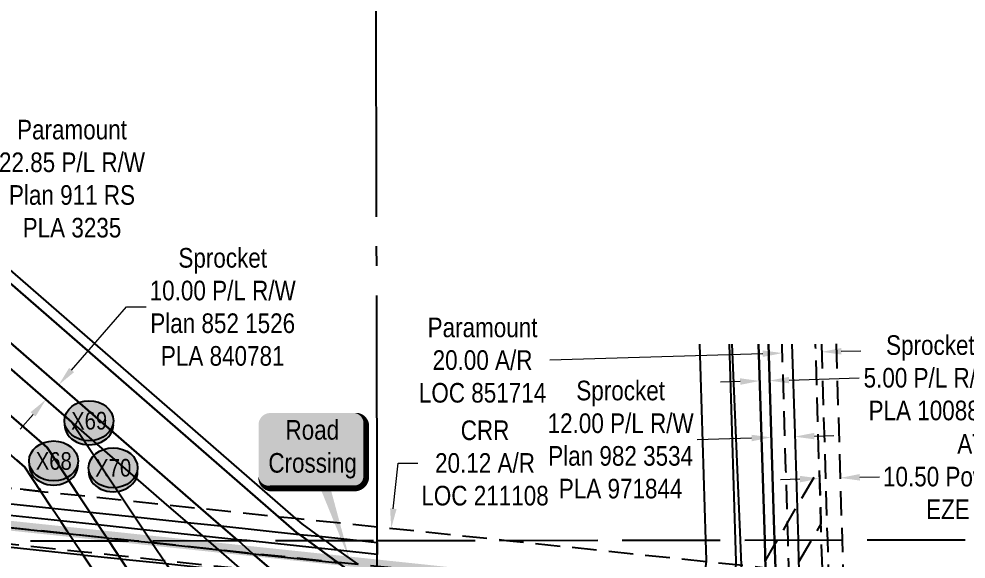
# Model space of a CAD drawing. Extents: x 500622 to 512229, y 6022177 to 6028063.
# Drawn here: x 507037.1 to 507520.2, y 6024734 to 6025009.4 of the extents above; entities that cross this region are included whole.
import ezdxf
from ezdxf.enums import TextEntityAlignment as Align

# ---------------------------------------------------------------- set-up
doc = ezdxf.new("R2010")
doc.units = 0
doc.header["$LTSCALE"] = 5
doc.header["$PDMODE"] = 3
doc.header["$PDSIZE"] = 30
for name, pattern in [('foc-ACCESSROAD', [3.75, 2.5, -1.25]), ('foc-FLOWLINE', [3.75, 2.5, -1.25]), ('foc-QUARTERLINE', [33, 25, -3, 2, -3]), ('foc-UNSURVEYED', [12.5, 10, -2.5])]:
    doc.linetypes.add(name, pattern=pattern)
doc.layers.get('Defpoints').update_dxf_attribs({"color": 9})
for name, color, linetype in [('CG-NOTES', 7, 'Continuous'), ('F-AR', 190, 'foc-ACCESSROAD'), ('F-EZE', 190, 'foc-FLOWLINE'), ('F-RW', 190, 'Continuous'), ('L-QSEC', 8, 'foc-QUARTERLINE'), ('L-USEC', 7, 'foc-UNSURVEYED'), ('P-CROSSINGS', 250, 'Continuous')]:
    doc.layers.add(name, color=color, linetype=linetype)
for name, color, linetype, lineweight in [('F-AR-T', 190, 'Continuous', 9), ('F-EZE-T', 190, 'Continuous', 9), ('F-RW-T', 190, 'Continuous', 9), ('F-WS-T', 190, 'Continuous', 9)]:
    doc.layers.add(name, color=color, linetype=linetype, lineweight=lineweight)
doc.layers.add('P-PROPOSED-WL2', color=7, linetype='Continuous', true_color=0x05c1ff)
doc.styles.add('80', font='ARIALN.TTF', dxfattribs={"height": 10})
doc.styles.add('80CG', font='ARIALN.TTF', dxfattribs={"height": 10})
doc.styles.add('Crossing', font='ARIALN.TTF', dxfattribs={"height": 10})
doc.dimstyles.new('Compass 5 000', dxfattribs={"dimscale": 5, "dimtxt": 9, "dimasz": 2, "dimexe": 0.2, "dimexo": 0.0625, "dimgap": 0.5, "dimtad": 0, "dimtih": 1, "dimtoh": 1, "dimzin": 0, "dimdsep": 46, "dimtxsty": '80CG', "dimcen": 0.1, "dimse1": 1, "dimse2": 1, "dimclrd": 256, "dimclrt": 256, "dimaunit": 1, "dimadec": 4, "dimazin": 0, "dimtfac": 0.06, "dimtofl": 0, "dimtmove": 0, "dimatfit": 1, "dimfxl": 0.2, "dimtolj": 1, "dimtzin": 0, "dimlwd": -1, "dimarcsym": 0})

# ---------------------------------------------------------------- blocks, each defined once
blk = doc.blocks.new('*D968')
at = {"layer": 'Defpoints', "color": 0, "transparency": 16777216}
for p in [(506897.19, 6024992.73), (506882.1, 6024975.4), (506996.06, 6024906.63)]:
    blk.add_point(p, dxfattribs=at)
at = {"layer": 'F-RW-T', "transparency": 16777216}
for p, q in [((507002.63, 6024914.17), (507014.62, 6024927.94)), ((507014.62, 6024927.94), (507024.62, 6024927.94)), ((506974.41, 6024881.76), (506967.84, 6024874.22))]:
    blk.add_line(p, q, dxfattribs=at)
for points in [[(507001.37, 6024915.27), (507003.89, 6024913.08), (506996.06, 6024906.63)], [(506973.15, 6024882.86), (506975.67, 6024880.67), (506980.98, 6024889.31)]]:
    blk.add_solid(points, dxfattribs=at)
at = {"layer": 'F-RW-T', "transparency": 16777216, "insert": (507064.16, 6024927.94), "char_height": 10, "attachment_point": 5, "style": '80CG'}
blk.add_mtext('\\A1;Paramount\\P22.85 P/L R/W\\PPlan 911 RS\\PPLA 3235', dxfattribs=at)
blk = doc.blocks.new('*D1024')
at = {"layer": 'Defpoints', "color": 0, "transparency": 16777216}
for p in [(507420.8, 6024796.05), (507421.03, 6024788.65), (507433.04, 6024789.02)]:
    blk.add_point(p, dxfattribs=at)
at = {"layer": 'F-RW-T', "transparency": 16777216}
for p, q in [((507442.81, 6024796.72), (507452.81, 6024797.03)), ((507410.81, 6024795.74), (507383.08, 6024794.89))]:
    blk.add_line(p, q, dxfattribs=at)
for points in [[(507410.76, 6024797.4), (507410.86, 6024794.07), (507420.8, 6024796.05)], [(507442.76, 6024798.39), (507442.86, 6024795.06), (507432.82, 6024796.42)]]:
    blk.add_solid(points, dxfattribs=at)
at = {"layer": 'F-RW-T', "transparency": 16777216, "insert": (507344, 6024794.89), "char_height": 10, "attachment_point": 5, "style": '80CG'}
blk.add_mtext('\\A1;Sprocket\\P12.00 P/L R/W\\PPlan 982 3534\\PPLA 971844', dxfattribs=at)
blk = doc.blocks.new('*D1026')
at = {"layer": 'Defpoints', "color": 0, "transparency": 16777216}
for p in [(507419.91, 6024824.98), (507415.48, 6024807.89), (507420.44, 6024808.04)]:
    blk.add_point(p, dxfattribs=at)
at = {"layer": 'F-RW-T', "transparency": 16777216}
for p, q in [((507429.91, 6024825.29), (507465.7, 6024826.39)), ((507404.97, 6024824.52), (507394.97, 6024824.21))]:
    blk.add_line(p, q, dxfattribs=at)
for points in [[(507404.91, 6024826.19), (507405.02, 6024822.86), (507414.96, 6024824.83)], [(507429.86, 6024826.95), (507429.96, 6024823.62), (507419.91, 6024824.98)]]:
    blk.add_solid(points, dxfattribs=at)
at = {"layer": 'F-RW-T', "transparency": 16777216, "insert": (507501.98, 6024826.39), "char_height": 10, "attachment_point": 5, "style": '80CG'}
blk.add_mtext('\\A1;Sprocket\\P5.00 P/L R/W\\PPLA 100883', dxfattribs=at)
blk = doc.blocks.new('*D1028')
at = {"layer": 'Defpoints', "color": 0, "transparency": 16777216}
for p in [(507227, 6024749.75), (507244.56, 6024747.9), (507242.45, 6024727.89)]:
    blk.add_point(p, dxfattribs=at)
at = {"layer": 'F-AR-T', "transparency": 16777216}
for p, q in [((507228.05, 6024759.7), (507230.51, 6024782.96)), ((507230.51, 6024782.96), (507240.51, 6024782.96)), ((507223.84, 6024719.8), (507222.79, 6024709.85))]:
    blk.add_line(p, q, dxfattribs=at)
for points in [[(507226.39, 6024759.87), (507229.71, 6024759.52), (507227, 6024749.75)], [(507222.18, 6024719.97), (507225.5, 6024719.62), (507224.89, 6024729.74)]]:
    blk.add_solid(points, dxfattribs=at)
at = {"layer": 'F-AR-T', "transparency": 16777216, "insert": (507274.82, 6024782.96), "char_height": 10, "attachment_point": 5, "style": '80CG'}
blk.add_mtext('\\A1;CRR\\P20.12 A/R\\PLOC 211108', dxfattribs=at)
blk = doc.blocks.new('*D1034')
at = {"layer": 'Defpoints', "color": 0, "transparency": 16777216}
for p in [(507455.97, 6024775.41), (507445.7, 6024766.9), (507456.22, 6024767.22)]:
    blk.add_point(p, dxfattribs=at)
at = {"layer": 'F-EZE-T', "transparency": 16777216}
for p, q in [((507435.46, 6024774.79), (507425.47, 6024774.49)), ((507465.97, 6024775.71), (507475.96, 6024776.01))]:
    blk.add_line(p, q, dxfattribs=at)
for points in [[(507435.41, 6024776.46), (507435.51, 6024773.12), (507445.46, 6024775.09)], [(507465.92, 6024777.38), (507466.02, 6024774.04), (507455.97, 6024775.41)]]:
    blk.add_solid(points, dxfattribs=at)
at = {"layer": 'F-EZE-T', "transparency": 16777216, "insert": (507531.6, 6024776.01), "char_height": 10, "attachment_point": 5, "style": '80CG', "bg_fill": 3, "box_fill_scale": 1.1, "bg_fill_color": 256, "bg_fill_true_color": 13158600, "bg_fill_transparency": 0}
blk.add_mtext('\\A1;ATCO\\P10.50 Powerline R/W\\PEZE 890428', dxfattribs=at)
blk = doc.blocks.new('*D1039')
at = {"layer": 'Defpoints', "color": 0, "transparency": 16777216}
for p in [(507057.4, 6024822.86), (507110.01, 6024777.08), (507103.48, 6024769.58)]:
    blk.add_point(p, dxfattribs=at)
at = {"layer": 'F-RW-T', "transparency": 16777216}
for p, q in [((507063.97, 6024830.4), (507091.94, 6024862.55)), ((507091.94, 6024862.55), (507101.94, 6024862.55)), ((507044.31, 6024807.81), (507037.74, 6024800.27))]:
    blk.add_line(p, q, dxfattribs=at)
for points in [[(507062.71, 6024831.5), (507065.22, 6024829.31), (507057.4, 6024822.86)], [(507043.05, 6024808.91), (507045.57, 6024806.72), (507050.87, 6024815.36)]]:
    blk.add_solid(points, dxfattribs=at)
at = {"layer": 'F-RW-T', "transparency": 16777216, "insert": (507141.03, 6024862.55), "char_height": 10, "attachment_point": 5, "style": '80CG'}
blk.add_mtext('\\A1;Sprocket\\P10.00 P/L R/W\\PPlan 852 1526\\PPLA 840781', dxfattribs=at)
blk = doc.blocks.new('*U1159')
h = blk.add_hatch(color=59)
edge = h.paths.add_edge_path()
edge.add_line((-21.5, -20), (21.5, -20))
edge.add_arc((21.5, -14), 6, 270, 360)
edge.add_line((27.5, -14), (27.5, 12.5))
edge.add_arc((21.5, 12.5), 6, 0, 90)
edge.add_line((21.5, 18.5), (-21.5, 18.5))
edge.add_arc((-21.5, 12.5), 6, 90, 180)
edge.add_line((-27.5, 12.5), (-27.5, -14))
edge.add_arc((-21.5, -14), 6, 180, 270)
at = {"color": 1, "flags": 128}
blk.add_lwpolyline([(-21.5, -20, 3, 3, 0), (21.5, -20, 3, 3, 0.414214), (27.5, -14, 3, 3, 0), (27.5, 12.5, 3, 0, 0.414214), (21.5, 18.5, 0, 0, 0), (-21.5, 18.5, 0, 0, 0.414214), (-27.5, 12.5, 0, 0, 0), (-27.5, -14, 0, 3, 0.414214)], format="xyseb", close=True, dxfattribs=at)
blk.add_lwpolyline([(19.38, -57.45, 0, 7.5, 0), (0, 0, 0, 0, 0)], format="xyseb", dxfattribs=at)
at = {"color": 1, "style": '80'}
blk.add_attdef('ENTER_TEXT_001', (-35.99, -5), '', height=10, dxfattribs=at)
blk = doc.blocks.new('xing2')
h = blk.add_hatch(color=50)
h.dxf.hatch_style = 1
edge = h.paths.add_edge_path()
edge.add_ellipse((0, 0), major_axis=(-12.5, 0), ratio=0.816297, start_angle=0, end_angle=360)
h = blk.add_hatch(color=250)
h.dxf.hatch_style = 1
edge = h.paths.add_edge_path()
edge.add_ellipse((0, -2.05), major_axis=(-12.5, 0), ratio=0.816297, start_angle=0, end_angle=180)
edge.add_line((12.5, -2.05), (12.5, 0))
edge.add_ellipse((0, 0), major_axis=(-12.5, 0), ratio=0.816297, start_angle=0, end_angle=180, ccw=False)
edge.add_line((-12.5, 0), (-12.5, -2.05))
at = {"color": 250}
blk.add_ellipse((0, 0), major_axis=(-12.5, 0), ratio=0.816297, dxfattribs=at)
blk.add_ellipse((0, -2.05), major_axis=(-12.5, 0), ratio=0.816297, start_param=0, end_param=3.141593, dxfattribs=at)
at = {"color": 250, "style": 'Crossing'}
blk.add_attdef('CROSSING', text='', height=9, dxfattribs=at).set_placement((0.09, 0.02), align=Align.MIDDLE_CENTER)
at = {"color": 250, "style": 'Crossing', "flags": 1}
for tag, p in [('OWNER', (0.09, -12.49)), ('DESCRIPTION', (0.09, -25.77)), ('LOCATION', (0.09, -39.3)), ('DWG_REF', (0.09, -52.84))]:
    blk.add_attdef(tag, text='', height=9, dxfattribs=at).set_placement(p, align=Align.MIDDLE_CENTER)
blk = doc.blocks.new('*D1316')
at = {"layer": 'Defpoints', "color": 0, "transparency": 16777216}
for p in [(507426.47, 6024839.05), (507426.63, 6024833.91), (507446.68, 6024834.53)]:
    blk.add_point(p, dxfattribs=at)
at = {"layer": 'F-WS-T', "transparency": 16777216}
for p, q in [((507416.48, 6024838.74), (507307.85, 6024835.41)), ((507456.52, 6024839.97), (507466.52, 6024840.28))]:
    blk.add_line(p, q, dxfattribs=at)
for points in [[(507416.43, 6024840.41), (507416.53, 6024837.08), (507426.47, 6024839.05)], [(507456.47, 6024841.64), (507456.57, 6024838.31), (507446.53, 6024839.67)]]:
    blk.add_solid(points, dxfattribs=at)
at = {"layer": 'F-WS-T', "transparency": 16777216, "insert": (507273.56, 6024835.41), "char_height": 10, "attachment_point": 5, "style": '80CG'}
blk.add_mtext('\\A1;Paramount\\P20.00 A/R\\PLOC 851714', dxfattribs=at)

msp = doc.modelspace()

# ---------------------------------------------------------------- linework, layer by layer
at = {"layer": 'F-AR', "flags": 128}
for points in [[(504251.495, 6025993.611), (504603.403, 6025629.214), (504690.717, 6025545.058), (504773.32, 6025465.448), (504803.51, 6025436.351), (504932.392, 6025312.134), (505051.91, 6025196.737), (505067.723, 6025181.441), (505073.384, 6025175.96), (505073.792, 6025175.566), (505075.263, 6025174.145), (505078.782, 6025170.747), (505273.201, 6024982.97), (505290.82, 6024965.954), (505302.562, 6024954.614), (505370.179, 6024947.192), (505380.113, 6024946.102), (505595.791, 6024922.436), (505726.848, 6024908.055), (506051.746, 6024873.772), (506074.469, 6024871.374), (506084.412, 6024870.325), (506099.346, 6024868.749), (506166.617, 6024861.649), (506197.108, 6024858.432), (506397.712, 6024837.264), (506427.875, 6024834.081), (507032.806, 6024770.239), (507048.347, 6024768.542), (507067.558, 6024766.57), (507090.453, 6024764.155), (507112.618, 6024761.753), (507129.922, 6024759.856), (507169.525, 6024755.663), (507178.205, 6024754.842), (507219.769, 6024750.516), (507285.703, 6024743.556), (507387.791, 6024732.786), (507402.851, 6024731.196), (507416.299, 6024729.777), (507417.91, 6024729.608), (507422.897, 6024729.083), (507429.871, 6024728.346), (507431.338, 6024728.191), (507434.912, 6024727.814), (507446.941, 6024726.546), (507449.949, 6024726.235), (507450.825, 6024705.898), (507435.739, 6024707.49), (507430.713, 6024708.019), (507426.581, 6024708.456), (507423.673, 6024708.764), (507418.678, 6024709.29), (507411.541, 6024710.042), (507403.551, 6024710.886), (507401.799, 6024711.07), (507386.888, 6024712.644), (507219.8, 6024730.277), (507210.07, 6024731.28), (507199.996, 6024732.276), (507156.386, 6024736.847), (507139.095, 6024738.749), (507106.13, 6024742.271), (507104.934, 6024742.398), (507095.889, 6024743.355), (507082.71, 6024744.743), (507081.935, 6024744.825), (507063.202, 6024746.8), (507062.63, 6024746.86), (506656.919, 6024789.668), (506626.574, 6024792.868), (506427.904, 6024813.842), (506397.74, 6024817.025), (506097.235, 6024848.735), (506082.326, 6024850.308), (506072.337, 6024851.362), (506069.609, 6024851.65), (506052.334, 6024853.474), (506049.619, 6024853.762), (505796.286, 6024880.49), (505724.694, 6024888.046), (505595.817, 6024902.189), (505395.347, 6024924.186), (505377.902, 6024926.1), (505367.968, 6024927.19), (505293.529, 6024935.36), (505279.276, 6024949.126), (505258.139, 6024969.541), (505240.52, 6024986.557), (505157.7, 6025066.55), (505143.207, 6025080.548), (504908.937, 6025306.818), (504803.539, 6025408.392), (504773.35, 6025437.487), (504737.941, 6025471.611), (504723.447, 6025485.579), (504661.759, 6025545.028), (504589.183, 6025614.976), (504239.993, 6025976.527), (504235.87, 6025976.477), (503970.903, 6025971.592), (503965.562, 6025971.495), (503961.463, 6025971.427), (503957.66, 6025971.35), (503954.123, 6025971.285), (503933.727, 6025970.911), (503939.681, 6025980.532), (503940.276, 6025981.494), (503942.405, 6025984.933), (503945.718, 6025990.356), (503946.23, 6025991.112), (503957.205, 6025991.311), (503967.794, 6025991.503), (503970.884, 6025991.559), (504248.614, 6025996.595), (504251.495, 6025993.611)], [(506668.107, 6025104.633), (507040.134, 6024780.89), (507048.346, 6024768.516), (507032.806, 6024770.244), (507031.037, 6024772.921), (506637.618, 6025115.275), (506645.487, 6025124.315), (506663.671, 6025108.493), (506668.107, 6025104.633)]]:
    msp.add_lwpolyline(points, close=True, dxfattribs=at)
msp.add_lwpolyline([(507446.408, 6024843.678), (507449.422, 6024743.719), (507449.949, 6024726.24), (507446.941, 6024726.545), (507434.912, 6024727.814), (507431.338, 6024728.191), (507429.871, 6024728.346), (507429.4, 6024743.699), (507428.299, 6024779.559), (507426.331, 6024843.657)], dxfattribs=at)
at = {"layer": 'F-EZE', "flags": 128}
msp.add_lwpolyline([(503178.508, 6026726.636), (503253.993, 6026652.668), (503256.321, 6026654.793), (503260.368, 6026650.361), (503258.163, 6026648.348), (503262.592, 6026642.72), (503308.388, 6026587.238), (503311.073, 6026584.476), (503334.711, 6026560.158), (503366.2, 6026527.765), (503366.874, 6026527.072), (503391.835, 6026514.367), (503417.101, 6026501.508), (503426.869, 6026497.307), (503432.572, 6026494.686), (503433.002, 6026495.408), (503434.256, 6026497.313), (503436.426, 6026500.608), (503439.135, 6026504.722), (503443.145, 6026510.812), (503443.866, 6026511.872), (503446.838, 6026516.422), (503451.851, 6026513.121), (503450.33, 6026510.811), (503448.148, 6026507.497), (503446.321, 6026504.721), (503441.445, 6026497.316), (503440.756, 6026496.269), (503438.224, 6026492.424), (503441.986, 6026490.806), (503552.242, 6026378.243), (503581.756, 6026348.113), (503677.055, 6026250.828), (503934.077, 6025988.455), (503941.244, 6025986.096), (503942.803, 6025985.581), (503956.065, 6025981.088), (503957.056, 6025980.891), (503966.272, 6025977.857), (503970.898, 6025976.335), (503976.888, 6025974.363), (504231.225, 6025981.286), (504239.354, 6025981.508), (504243.548, 6025981.622), (504244.005, 6025981.635), (504260.85, 6025963.706), (504415.54, 6025799.074), (504514.391, 6025693.879), (504555.616, 6025654.046), (504668.439, 6025545.035), (504773.343, 6025443.68), (504803.533, 6025414.511), (505056.584, 6025170.01), (505064.131, 6025162.718), (505121.189, 6025107.593), (505120.386, 6025106.761), (505118.3, 6025104.603), (505116.215, 6025102.445), (505113.891, 6025100.04), (505107.044, 6025106.655), (505104.788, 6025104.284), (505136.413, 6025074.188), (505148.624, 6025062.568), (505150.81, 6025064.721), (505153.178, 6025062.317), (505155.023, 6025060.445), (505152.974, 6025058.428), (505217.677, 6024996.857), (505232.384, 6024988.111), (505239.788, 6024987.264), (505249.744, 6024986.126), (505259.698, 6024984.988), (505272.644, 6024983.508), (505372.925, 6024972.044), (505595.76, 6024947.59), (505729.555, 6024932.908), (506054.394, 6024898.619), (506077.115, 6024896.221), (506087.015, 6024894.915), (506087.509, 6024899.638), (506099.497, 6024898.352), (506102.429, 6024898.037), (506101.952, 6024893.594), (506107.432, 6024893.012), (506105.846, 6024878.09), (506100.351, 6024878.674), (506099.318, 6024868.758), (506098.481, 6024860.874), (506097.837, 6024854.811), (506097.206, 6024848.744), (506096.43, 6024842.034), (506170.129, 6024834.14), (506170.033, 6024841.051), (506169.949, 6024847.191), (506169.864, 6024853.332), (506169.754, 6024861.318), (506169.541, 6024876.751), (506175.542, 6024876.833), (506175.765, 6024860.684), (506175.875, 6024852.698), (506175.96, 6024846.557), (506176.045, 6024840.417), (506176.141, 6024833.495), (506397.751, 6024809.756), (506427.914, 6024806.524), (506626.097, 6024785.286), (506656.44, 6024782.035), (507018.375, 6024743.27), (507068.556, 6024737.896), (507087.885, 6024735.826), (507110.954, 6024733.355), (507138.525, 6024730.401), (507149.975, 6024729.176), (507167.813, 6024727.267), (507213.486, 6024722.379), (507219.814, 6024721.702), (507223.602, 6024721.296), (507384.284, 6024704.1), (507399.193, 6024702.505), (507400.016, 6024702.416), (507400.982, 6024704.098), (507404.857, 6024710.748), (507406.439, 6024713.471), (507415.935, 6024729.815), (507417.804, 6024733.032), (507422.547, 6024741.196), (507424.002, 6024743.694), (507429.129, 6024752.524), (507433.934, 6024760.795), (507445.287, 6024780.276), (507446.171, 6024751.986), (507441.367, 6024743.711), (507434.776, 6024732.373), (507432.288, 6024728.09), (507423.448, 6024712.875), (507421.209, 6024709.025), (507418.931, 6024705.102), (507417.35, 6024702.38), (507416.355, 6024700.668), (507419.218, 6024700.361), (507424.208, 6024699.827), (507436.271, 6024698.537), (507439.104, 6024698.234), (507467.004, 6024695.293), (507514.016, 6024690.196), (507526.476, 6024688.901), (507529.721, 6024688.587), (507541.413, 6024687.456), (507556.49, 6024685.971), (508021.797, 6024636.852), (508051.961, 6024633.674), (508194.174, 6024618.69), (508193.849, 6024615.653), (508193.697, 6024614.226), (508206.063, 6024612.922), (508245.85, 6024608.719), (508255.797, 6024607.669), (508257.838, 6024607.453), (508260.552, 6024606.814), (508273.168, 6024603.848), (508283.396, 6024601.443), (508292.995, 6024599.186), (508296.041, 6024598.47), (508296.372, 6024598.393), (508299.086, 6024597.566), (508316.177, 6024592.357), (508323.494, 6024590.127), (508323.496, 6024588.826), (508323.506, 6024583.849), (508317.224, 6024585.763), (508316.189, 6024586.078), (508299.098, 6024591.287), (508296.053, 6024592.215), (508294.808, 6024592.595), (508293.007, 6024593.018), (508283.392, 6024595.279), (508260.608, 6024600.622), (508256.828, 6024601.524), (508255.165, 6024601.7), (508205.431, 6024606.951), (508193.058, 6024608.257), (508192.579, 6024603.773), (508051.987, 6024618.583), (508021.823, 6024621.76), (507594.246, 6024666.795), (507525.331, 6024674.057), (507509.745, 6024675.7), (507475.483, 6024679.311), (507467.914, 6024680.109), (507462.678, 6024680.661), (507452.148, 6024681.771), (507437.346, 6024683.33), (507425.122, 6024684.638), (507420.136, 6024685.172), (507408.1, 6024686.46), (507407.654, 6024685.442), (507404.066, 6024679.518), (507398.326, 6024682.853), (507391.092, 6024687.056), (507391.761, 6024688.208), (507382.524, 6024689.197), (507247.954, 6024703.598), (507237.88, 6024704.676), (507219.838, 6024706.608), (507192.094, 6024709.631), (507172.23, 6024711.703), (507136.927, 6024715.481), (507121.768, 6024717.105), (507098.622, 6024719.583), (507079.294, 6024721.653), (506878.898, 6024743.12), (506655.499, 6024767.048), (506625.157, 6024770.298), (506427.936, 6024791.431), (506397.772, 6024794.662), (506176.35, 6024818.381), (506176.385, 6024815.778), (506170.384, 6024815.695), (506170.337, 6024819.026), (506094.828, 6024827.114), (506094.512, 6024824.166), (506079.592, 6024825.767), (506079.908, 6024828.713), (506074.464, 6024829.296), (506075.706, 6024840.89), (506076.062, 6024844.216), (506081.509, 6024843.633), (506082.293, 6024850.319), (506082.921, 6024856.387), (506083.565, 6024862.45), (506084.398, 6024870.329), (506085.45, 6024880.263), (506075.513, 6024881.313), (506052.805, 6024883.709), (505727.938, 6024917.989), (505595.779, 6024932.492), (505371.276, 6024957.127), (505290.392, 6024966.368), (505277.446, 6024967.846), (505267.492, 6024968.984), (505257.538, 6024970.121), (505241.113, 6024971.998), (505227.506, 6024973.552), (505208.555, 6024984.822), (505147.343, 6025043.072), (505145.543, 6025044.785), (505085.276, 6024985.404), (505084.436, 6024984.182), (505075.131, 6024970.66), (505067.289, 6024959.265), (505060.214, 6024948.982), (505049.216, 6024932.999), (505040.562, 6024938.953), (505060.194, 6024967.483), (505061.025, 6024968.69), (505063.243, 6024971.914), (505075.362, 6024989.487), (505059.88, 6025002.545), (505056.217, 6025005.574), (505060.043, 6025010.199), (505064.298, 6025006.68), (505079.305, 6024994.267), (505137.93, 6025052.031), (505125.44, 6025063.916), (505083.572, 6025103.758), (505076.629, 6025110.366), (505086.974, 6025121.236), (505093.917, 6025114.628), (505096.253, 6025117.082), (505053.573, 6025158.319), (505053.107, 6025157.841), (505051.448, 6025156.147), (505047.165, 6025160.346), (505048.788, 6025162.012), (505049.256, 6025162.49), (504803.549, 6025399.891), (504773.359, 6025429.06), (504733.686, 6025467.39), (504719.211, 6025481.376), (504653.338, 6025545.019), (504509.069, 6025684.415), (504506.884, 6025682.259), (504502.668, 6025686.531), (504504.854, 6025688.689), (504253.121, 6025956.594), (504219.838, 6025970.469), (503978.395, 6025963.896), (503977.9, 6025960.518), (503971.961, 6025961.388), (503972.456, 6025964.763), (503970.909, 6025965.272), (503964.105, 6025967.512), (503956.801, 6025969.916), (503953.88, 6025970.878), (503952.721, 6025971.26), (503937.121, 6025976.395), (503928.363, 6025979.278), (503567.067, 6026348.099), (503537.552, 6026378.229), (503528.995, 6026386.972), (503444.227, 6026473.507), (503429.842, 6026479.694), (503427.962, 6026476.838), (503422.948, 6026480.139), (503424.241, 6026482.102), (503410.727, 6026487.914), (503392.38, 6026497.25), (503360.56, 6026513.447), (503358.544, 6026510.713), (503353.713, 6026514.275), (503355.728, 6026517.009), (503345.956, 6026527.047), (503337.595, 6026535.663), (503311.092, 6026562.928), (503306.106, 6026568.057), (503305.595, 6026568.583), (503299.283, 6026575.076), (503296.955, 6026572.997), (503292.957, 6026577.473), (503294.939, 6026579.244), (503295.284, 6026579.553), (503245.036, 6026640.427), (503178.525, 6026705.607), (503148.344, 6026735.183), (503101.87, 6026780.723), (503016.154, 6026864.722), (502975.174, 6026904.882), (502958.887, 6026920.844), (502951.715, 6026929.499), (502945.148, 6026937.229), (502943.151, 6026939.836), (502939.184, 6026944.624), (502935.572, 6026948.985), (502939.31, 6026952.543), (502941.891, 6026955), (502946.472, 6026959.354), (502950.288, 6026954.743), (502956.234, 6026947.565), (502962.72, 6026939.739), (502969.959, 6026931.001), (502986.192, 6026915.093), (503026.586, 6026875.509), (503112.312, 6026791.504), (503148.327, 6026756.213), (503178.508, 6026726.636)], close=True, dxfattribs=at)
msp.add_lwpolyline([(507453.913, 6024843.686), (507456.927, 6024743.727), (507457.475, 6024725.515), (507449.949, 6024726.243), (507446.941, 6024726.545), (507446.42, 6024743.716), (507445.159, 6024785.53), (507443.445, 6024842.392), (507443.406, 6024843.675)], dxfattribs=at)
at = {"layer": 'F-RW'}
for points in [[(506427.111, 6025371.333), (507129.919, 6024759.757), (507140.033, 6024750.954), (507148.366, 6024743.75), (507148.833, 6024743.413), (507156.382, 6024736.745), (507164.487, 6024729.675), (507170.791, 6024725.11), (507194.772, 6024707.719), (507219.866, 6024689.524), (507403.642, 6024556.279), (507420.352, 6024544.164), (507434.137, 6024534.17), (507436.568, 6024532.405), (507446.702, 6024525.046), (507454.353, 6024519.491), (507465.073, 6024511.708), (507477.603, 6024502.612), (507478.205, 6024502.174), (507478.878, 6024501.686), (507489.514, 6024493.964), (507521.39, 6024470.822), (508022.733, 6024106.611)], [(508022.733, 6024106.611), (507521.39, 6024470.822), (507489.514, 6024493.964), (507478.878, 6024501.686), (507478.205, 6024502.174), (507477.603, 6024502.612), (507465.073, 6024511.708), (507454.353, 6024519.491), (507446.702, 6024525.046), (507436.568, 6024532.405), (507434.137, 6024534.17), (507420.352, 6024544.164), (507403.642, 6024556.279), (507219.866, 6024689.524), (507194.772, 6024707.719), (507170.791, 6024725.11), (507164.487, 6024729.675), (507156.382, 6024736.745), (507148.833, 6024743.413), (507148.367, 6024743.782), (507140.033, 6024750.954), (507129.919, 6024759.757), (506427.111, 6025371.333)], [(507466.975, 6024444.686), (507456.255, 6024452.474), (507447.931, 6024458.522), (507445.702, 6024460.142), (507429.8, 6024471.695), (507426.252, 6024474.273), (507411.138, 6024498.787), (507391.751, 6024530.233), (507219.921, 6024654.846), (507192.555, 6024674.861), (507117.37, 6024691.224), (507099.843, 6024717.736), (507089.126, 6024733.949), (507082.915, 6024743.34), (507081.934, 6024744.826), (507077.58, 6024751.413), (507073.225, 6024758.001), (507067.556, 6024766.576), (507051.461, 6024790.921), (506677.952, 6025115.951)], [(506677.952, 6025115.951), (507051.461, 6024790.921), (507067.556, 6024766.576), (507073.225, 6024758.001), (507077.58, 6024751.412), (507081.934, 6024744.826), (507082.915, 6024743.34), (507089.126, 6024733.949), (507099.843, 6024717.736), (507117.37, 6024691.224), (507192.555, 6024674.861), (507219.921, 6024654.846), (507391.751, 6024530.233), (507411.138, 6024498.787), (507426.252, 6024474.273), (507429.8, 6024471.695), (507445.702, 6024460.142), (507447.931, 6024458.522), (507456.255, 6024452.474), (507466.975, 6024444.686)], [(506677.952, 6025115.951), (507051.461, 6024790.921), (507067.556, 6024766.576), (507073.225, 6024758.001), (507077.58, 6024751.412), (507081.934, 6024744.826), (507082.915, 6024743.34), (507089.126, 6024733.949), (507099.843, 6024717.736), (507117.37, 6024691.224), (507192.555, 6024674.861), (507219.921, 6024654.846), (507391.751, 6024530.233), (507411.138, 6024498.787), (507426.252, 6024474.273), (507429.8, 6024471.695), (507445.702, 6024460.142), (507447.931, 6024458.522), (507456.255, 6024452.474), (507466.975, 6024444.686)], [(507448.279, 6024439.747), (507432.469, 6024451.224), (507415.757, 6024463.356), (507415.04, 6024463.877), (507380.538, 6024519.836), (507219.95, 6024636.288), (507186.29, 6024660.874), (507108.247, 6024677.859), (507080.537, 6024719.773), (507069.82, 6024735.985), (507064.969, 6024743.32), (507062.629, 6024746.862), (507058.274, 6024753.448), (507053.919, 6024760.037), (507048.346, 6024768.516), (507040.134, 6024780.89), (506668.107, 6025104.633)], [(507448.279, 6024439.747), (507432.469, 6024451.224), (507415.757, 6024463.356), (507415.04, 6024463.877), (507380.538, 6024519.836), (507219.95, 6024636.288), (507186.29, 6024660.874), (507108.247, 6024677.859), (507080.537, 6024719.773), (507069.82, 6024735.985), (507064.969, 6024743.32), (507062.629, 6024746.862), (507058.274, 6024753.448), (507053.919, 6024760.037), (507048.346, 6024768.516), (507040.134, 6024780.89), (506668.107, 6025104.633)], [(506856.576, 6025034.701), (507178.203, 6024754.785), (507181.307, 6024751.938), (507190.309, 6024745.6), (507190.309, 6024745.6), (507192.991, 6024743.463), (507193.343, 6024743.464), (507199.812, 6024738.517), (507210.069, 6024731.235)], [(508022.683, 6024134.885), (507533.986, 6024489.911), (507487.528, 6024523.625), (507484.719, 6024525.663), (507476.832, 6024531.386), (507464.256, 6024540.524), (507453.535, 6024548.314), (507444.927, 6024554.569), (507432.51, 6024563.584), (507416.287, 6024575.345), (507399.577, 6024587.458), (507240.362, 6024702.877), (507228.277, 6024711.638), (507220.898, 6024716.997), (507219.82, 6024718.002), (507216.28, 6024720.352), (507211.016, 6024724.17), (507199.993, 6024732.166), (507189.757, 6024739.577), (507184.407, 6024743.453), (507180.225, 6024746.536), (507178.728, 6024747.57), (507169.522, 6024755.588), (506853.471, 6025030.796)], [(506853.471, 6025030.796), (507169.522, 6024755.588), (507178.728, 6024747.57), (507180.226, 6024746.573), (507184.407, 6024743.452), (507189.757, 6024739.577), (507199.993, 6024732.166), (507211.016, 6024724.17), (507216.28, 6024720.352), (507219.82, 6024718.002), (507220.898, 6024716.997), (507228.277, 6024711.638), (507240.362, 6024702.877), (507399.577, 6024587.458), (507416.287, 6024575.345), (507432.51, 6024563.584), (507444.927, 6024554.569), (507453.535, 6024548.314), (507464.256, 6024540.524), (507476.832, 6024531.386), (507484.719, 6024525.663), (507487.528, 6024523.625), (507533.986, 6024489.911), (508022.683, 6024134.885)], [(507152.306, 6024727.138), (507139.093, 6024738.69), (507133.823, 6024743.396), (507133.492, 6024743.396), (507131.054, 6024745.658), (507123.041, 6024752.648), (507112.614, 6024761.647), (507065.064, 6024802.944), (507064.056, 6024803.821), (506892.717, 6024953.12)], [(506892.717, 6024953.12), (507064.056, 6024803.821), (507090.45, 6024764.161), (507096.161, 6024755.581), (507100.547, 6024748.989), (507104.291, 6024743.363), (507104.933, 6024742.399), (507112.178, 6024731.516), (507122.972, 6024715.295), (507128.318, 6024707.263), (507200.074, 6024691.646), (507219.885, 6024677.113), (507405.4, 6024542.464), (507424.655, 6024511.162), (507439.706, 6024486.749), (507442.604, 6024484.643), (507447.515, 6024481.075), (507455.61, 6024475.192), (507466.331, 6024467.403), (507476.634, 6024459.917), (507480.138, 6024457.369), (507484.295, 6024454.345), (507502.68, 6024440.99)], [(507424.001, 6024400.125), (507415.757, 6024463.356), (507411.138, 6024498.787), (507405.422, 6024542.404), (507403.642, 6024556.279), (507399.577, 6024587.458), (507398.689, 6024594.266), (507397.627, 6024602.417), (507382.282, 6024687.157), (507382.368, 6024687.878), (507383.239, 6024695.258), (507383.775, 6024699.794), (507384.13, 6024702.795), (507384.491, 6024705.849), (507385.313, 6024712.81), (507387.729, 6024732.808), (507387.776, 6024733.664), (507387.465, 6024743.657), (507384.364, 6024843.613)], [(507399.366, 6024843.629), (507402.465, 6024743.672), (507402.795, 6024733.007), (507402.718, 6024731.21), (507400.224, 6024711.236), (507399.402, 6024704.275), (507399.042, 6024701.231), (507398.687, 6024698.219), (507398.151, 6024693.683), (507397.447, 6024687.719), (507397.711, 6024686.259), (507412.466, 6024604.651), (507415.4, 6024582.147), (507416.287, 6024575.345), (507420.352, 6024544.164), (507422.154, 6024530.339), (507424.655, 6024511.162), (507429.8, 6024471.696), (507432.469, 6024451.224), (507438.986, 6024401.237)], [(507438.986, 6024401.237), (507432.474, 6024451.225), (507429.805, 6024471.698), (507424.664, 6024511.165), (507422.165, 6024530.342), (507420.361, 6024544.167), (507416.296, 6024575.349), (507415.411, 6024582.151), (507412.481, 6024604.657), (507410.455, 6024620.212), (507407.664, 6024685.209), (507407.339, 6024692.711), (507407.139, 6024697.327), (507407.006, 6024700.397), (507406.872, 6024703.486), (507406.565, 6024710.568), (507405.683, 6024730.897), (507405.129, 6024743.676), (507400.794, 6024843.63)], [(507414.372, 6024843.645), (507417.474, 6024743.688), (507417.722, 6024735.682), (507417.91, 6024729.608), (507418.396, 6024713.954), (507418.678, 6024709.291), (507419.107, 6024702.195), (507419.294, 6024699.107), (507419.48, 6024696.024), (507419.76, 6024691.399), (507420.214, 6024683.885), (507422.772, 6024641.563), (507431.827, 6024570.116), (507432.134, 6024567.484), (507432.592, 6024563.614), (507436.568, 6024532.405), (507438.311, 6024518.613), (507442.604, 6024484.643), (507445.702, 6024460.141), (507448.279, 6024439.747)], [(507417.91, 6024729.607), (507417.722, 6024735.682), (507417.474, 6024743.688), (507414.372, 6024843.645)], [(507422.897, 6024729.089), (507422.475, 6024743.693), (507422.103, 6024753.813), (507419.341, 6024843.65)], [(507419.341, 6024843.65), (507422.103, 6024753.813), (507422.475, 6024743.693), (507422.897, 6024729.089)], [(507431.35, 6024843.662), (507432.76, 6024797.971), (507434.474, 6024743.704), (507434.51, 6024741.224), (507434.912, 6024727.817)], [(506427.886, 6024826.106), (506627.854, 6024805.004), (506658.199, 6024801.802), (507053.919, 6024760.037), (507073.225, 6024758), (507096.161, 6024755.581), (507123.043, 6024752.707), (507140.033, 6024750.954), (507180.226, 6024746.573), (507190.31, 6024745.625), (507210.86, 6024743.483), (507219.781, 6024742.541), (507219.791, 6024736.408), (507199.812, 6024738.517), (507189.757, 6024739.577), (507153.355, 6024743.419), (507148.367, 6024743.782), (507131.056, 6024745.727), (507100.547, 6024748.989), (507077.58, 6024751.411), (507058.274, 6024753.448), (506657.559, 6024795.739), (506627.214, 6024798.942), (506427.895, 6024819.974)], [(506656.92, 6024789.676), (507062.629, 6024746.862), (507063.202, 6024746.801), (507081.934, 6024744.826), (507082.71, 6024744.744), (507095.889, 6024743.354), (507104.933, 6024742.399), (507106.13, 6024742.273), (507139.093, 6024738.69), (507156.382, 6024736.745), (507199.993, 6024732.166)], [(507526.474, 6024688.839), (507513.955, 6024689.989), (507467.064, 6024694.299), (507449.87, 6024695.881), (507436.345, 6024697.308), (507424.28, 6024698.592), (507419.294, 6024699.107), (507409.162, 6024700.169), (507404.167, 6024700.697), (507400.616, 6024701.066), (507385.705, 6024702.63), (507226.349, 6024719.342), (507219.817, 6024720.158), (507216.28, 6024720.352), (507170.791, 6024725.11), (507152.306, 6024727.138), (507113.505, 6024731.375), (507112.178, 6024731.516), (507090.083, 6024733.846), (507089.126, 6024733.949), (507070.574, 6024735.906), (507069.82, 6024735.985), (507001.016, 6024743.25)]]:
    msp.add_lwpolyline(points, dxfattribs=at)
at = {"layer": 'L-QSEC', "flags": 128}
for points in [[(507219.78, 6024743.493), (507218.563, 6025507.689)], [(507221.012, 6023969.305), (507219.78, 6024743.493)]]:
    msp.add_lwpolyline(points, dxfattribs=at)
at = {"layer": 'L-USEC'}
for p, q in [((507219.78, 6024743.493), (508021.607, 6024744.332)), ((506417.955, 6024742.655), (507219.78, 6024743.493))]:
    msp.add_line(p, q, dxfattribs=at)
at = {"layer": 'P-PROPOSED-WL2', "const_width": 4.997, "flags": 128}
msp.add_lwpolyline([(505302.114, 6024953.657), (506074.363, 6024870.38), (506558.81, 6024819.258), (506556.908, 6024801.234), (507451.04, 6024706.88), (507466.905, 6024701.549), (508297.011, 6024613.823), (508298.679, 6023738.134), (508327.168, 6023738.183), (508326.398, 6024142.425), (508384.157, 6024142.764), (508648.992, 6024143.493), (508844.703, 6024144.002), (509029.052, 6024145.844)], dxfattribs=at)

# ---------------------------------------------------------------- block references
at = {"layer": 'CG-NOTES'}
ref = msp.add_blockref('*U1159', (507186.761, 6024790.018), dxfattribs=dict(at, xscale=0.9984126106049139, yscale=0.9984126106049139, zscale=0.9984126106049139))
ref.add_attrib('ENTER_TEXT_001', 'Road', (507173.072, 6024794.903), dxfattribs={"layer": '0', "color": 1, "height": 9.9841, "style": '80'})
ref.add_attrib('ENTER_TEXT_002', 'Crossing', (507164.321, 6024778.085), dxfattribs={"layer": '0', "color": 1, "height": 9.9841, "style": '80'})
at = {"layer": 'P-CROSSINGS', "color": 2, "xscale": 0.999461, "yscale": 0.999461, "zscale": 0.999461}
for p, values in [((507072.832, 6024804.546), {'CROSSING': 'X69'}), ((507054.789, 6024784.025), {'CROSSING': 'X68'}), ((507085.106, 6024780.556), {'CROSSING': 'X70'})]:
    msp.add_blockref('xing2', p, dxfattribs=at).add_auto_attribs(values)

# ---------------------------------------------------------------- dimensions: what is measured, and where the dimension line sits
at = {"layer": 'F-AR-T'}
dim = msp.add_linear_dim(base=(507227.001, 6024749.753), p1=(507242.449, 6024727.887), p2=(507244.562, 6024747.899), angle=83.97419, text='CRR\\P20.12 A/R\\PLOC 211108', dimstyle='Compass 5 000', dxfattribs=at)
dim.commit()
dim.dimension.update_dxf_attribs({"geometry": '*D1028', "text_midpoint": (507274.821, 6024782.964), "dimtype": 161})
at = {"layer": 'F-RW-T'}
for base, p1, p2, angle, text, picture, middle in [((506996.064, 6024906.631), (506882.104, 6024975.403), (506897.19, 6024992.727), 48.95163, 'Paramount\\P22.85 P/L R/W\\PPlan 911 RS\\PPLA 3235', '*D968', (507064.156, 6024927.937)), ((507057.401, 6024822.861), (507103.482, 6024769.579), (507110.01, 6024777.081), 48.97051, 'Sprocket\\P10.00 P/L R/W\\PPlan 852 1526\\PPLA 840781', '*D1039', (507141.026, 6024862.552))]:
    dim = msp.add_linear_dim(base=base, p1=p1, p2=p2, angle=angle, text=text, dimstyle='Compass 5 000', dxfattribs=at)
    dim.commit()
    dim.dimension.update_dxf_attribs({"geometry": picture, "text_midpoint": middle, "dimtype": 161})

# ---------------------------------------------------------------- next in the draw order: dimensions: what is measured, and where the dimension line sits
at = {"layer": 'F-EZE-T'}
dim = msp.add_linear_dim(base=(507455.972, 6024775.409), p1=(507445.704, 6024766.904), p2=(507456.219, 6024767.221), angle=1.72733, text='ATCO\\P10.50 Powerline R/W\\PEZE 890428', dimstyle='Compass 5 000', override={"dimtfill": 1}, dxfattribs=at)
dim.commit()
dim.dimension.update_dxf_attribs({"geometry": '*D1034', "text_midpoint": (507531.597, 6024776.012), "dimtype": 161})

# ---------------------------------------------------------------- next in the draw order: dimensions: what is measured, and where the dimension line sits
at = {"layer": 'F-RW-T'}
for base, p1, p2, angle, text, picture, middle in [((507419.915, 6024824.981), (507415.481, 6024807.885), (507420.436, 6024808.038), 1.76118, 'Sprocket\\P5.00 P/L R/W\\PPLA 100883', '*D1026', (507501.985, 6024826.389)), ((507420.805, 6024796.046), (507433.043, 6024789.015), (507421.032, 6024788.646), 181.76118, 'Sprocket\\P12.00 P/L R/W\\PPlan 982 3534\\PPLA 971844', '*D1024', (507343.997, 6024794.886))]:
    dim = msp.add_linear_dim(base=base, p1=p1, p2=p2, angle=angle, text=text, dimstyle='Compass 5 000', dxfattribs=at)
    dim.commit()
    dim.dimension.update_dxf_attribs({"geometry": picture, "text_midpoint": middle, "dimtype": 161})
at = {"layer": 'F-WS-T', "color": 3}
dim = msp.add_linear_dim(base=(507426.473, 6024839.052), p1=(507446.684, 6024834.527), p2=(507426.63, 6024833.911), angle=181.75816, text='Paramount\\P20.00 A/R\\PLOC 851714', dimstyle='Compass 5 000', dxfattribs=at)
dim.commit()
dim.dimension.update_dxf_attribs({"geometry": '*D1316', "text_midpoint": (507273.562, 6024835.411), "dimtype": 161})

doc.saveas('drawing.dxf')
